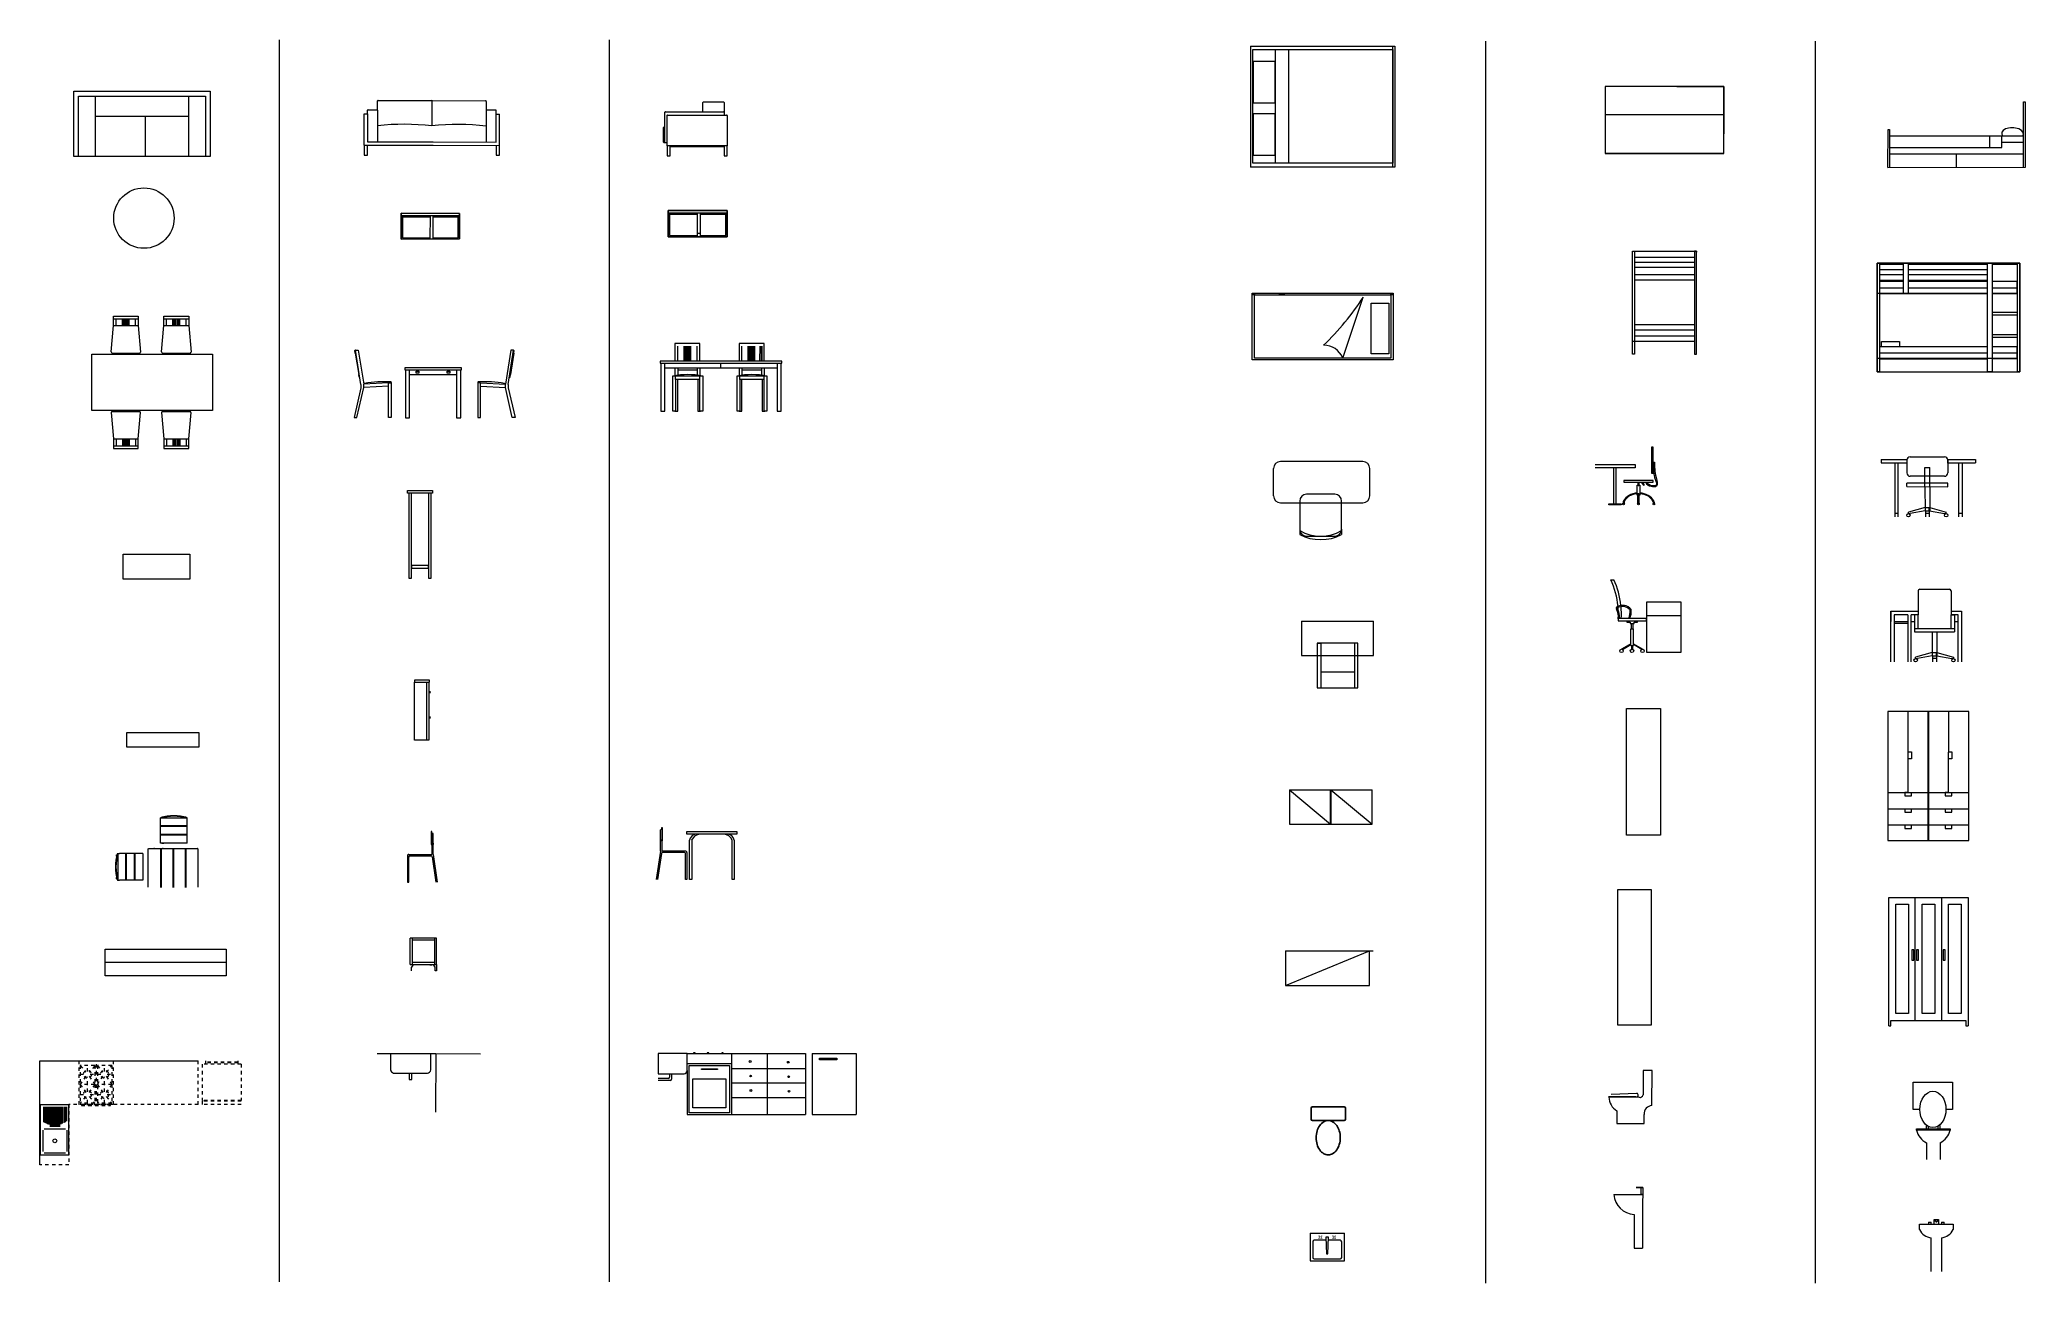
# Model space of a CAD drawing. Header units: inches. Extents: x 6.7 to 65.6, y 13.1 to 50.
import ezdxf

# ---------------------------------------------------------------- set-up
doc = ezdxf.new("R2010")
doc.units = ezdxf.units.IN
doc.header["$MEASUREMENT"] = 0
doc.linetypes.add('HIDDEN', pattern=[0.375, 0.25, -0.125])
for name, color, linetype, lineweight in [('A-ELEV-MBE1', 7, 'Continuous', 35), ('A-FURN', 8, 'Continuous', 18), ('A-WALL-FULL-EXTR', 7, 'Continuous', 35), ('A-WALL-FULL-INTR', 7, 'Continuous', 35)]:
    doc.layers.add(name, color=color, linetype=linetype, lineweight=lineweight)

# ---------------------------------------------------------------- blocks, each defined once
blk = doc.blocks.new('INOD')
for p, q in [((0.23, 0), (-0.23, 0)), ((-0.25, -0.02), (-0.25, -0.18)), ((-0.23, -0.2), (0.23, -0.2)), ((0.25, -0.18), (0.25, -0.02))]:
    blk.add_line(p, q)
blk.add_lwpolyline([(-0.175, -0.45, 0.07067), (-0.161, -0.549, 0.082314), (-0.124, -0.627, 0.106842), (-0.063, -0.683, 0.13438), (0, -0.7, 0.13438), (0.063, -0.683, 0.106842), (0.124, -0.627, 0.082314), (0.161, -0.549, 0.07067), (0.175, -0.45, 0.07067), (0.161, -0.351, 0.082314), (0.124, -0.273, 0.106842), (0.063, -0.217, 0.13438), (0, -0.2, 0.13438), (-0.063, -0.217, 0.106842), (-0.124, -0.273, 0.082314), (-0.161, -0.351, 0.07067)], format="xyb", close=True)
for centre, start, end in [((-0.23, -0.02), 90, 180), ((-0.23, -0.18), 180, 270), ((0.23, -0.02), 0, 90), ((0.23, -0.18), 270, 0)]:
    blk.add_arc(centre, 0.02, start, end)

msp = doc.modelspace()

# ---------------------------------------------------------------- linework, layer by layer
at = {"lineweight": 0}
for p, q in [((13.805, 49.995), (13.805, 13.14)), ((23.597, 49.995), (23.597, 13.14)), ((42.631, 49.809), (42.631, 46.218)), ((49.602, 49.954), (49.602, 13.1)), ((59.393, 49.955), (59.393, 13.1)), ((16.061, 40.698), (16.048, 40.777)), ((16.061, 40.698), (16.162, 40.059)), ((20.767, 40.698), (20.665, 40.059)), ((20.766, 40.691), (20.778, 40.77)), ((16.175, 39.98), (16.162, 40.059)), ((16.229, 39.768), (16.229, 39.668)), ((17.047, 39.718), (16.309, 39.673)), ((17.668, 40.059), (19.068, 40.059)), ((19.781, 39.718), (20.519, 39.673)), ((20.599, 39.768), (20.599, 39.668)), ((20.653, 39.98), (20.665, 40.059)), ((61.351, 37.537), (62.112, 37.537)), ((61.351, 37.537), (61.351, 37.437)), ((61.351, 37.437), (62.11, 37.437)), ((61.751, 37.437), (61.751, 35.837)), ((61.851, 35.837), (61.851, 37.437)), ((62.11, 37.537), (62.11, 37.437)), ((62.11, 37.517), (62.11, 37.142)), ((62.21, 37.617), (63.23, 37.617)), ((62.65, 36.732), (62.65, 37.302)), ((62.65, 37.302), (62.797, 37.302)), ((62.79, 36.732), (62.797, 37.302)), ((63.328, 37.537), (64.151, 37.537)), ((63.33, 37.427), (63.33, 37.537)), ((63.33, 37.517), (63.33, 37.142)), ((63.33, 37.437), (64.151, 37.437)), ((63.651, 35.837), (63.651, 37.437)), ((63.751, 37.437), (63.751, 35.837)), ((64.151, 37.537), (64.151, 37.437)), ((63.33, 36.837), (62.11, 36.837)), ((62.11, 36.737), (62.11, 36.837)), ((62.11, 36.737), (63.33, 36.727)), ((63.23, 37.042), (62.21, 37.042)), ((62.65, 36.732), (62.652, 36.019)), ((62.79, 36.732), (62.79, 36.019)), ((63.33, 36.727), (63.33, 36.837)), ((62.652, 36.113), (62.16, 35.977)), ((62.16, 35.937), (62.16, 35.977)), ((62.652, 36.019), (62.21, 35.937)), ((62.652, 36.113), (62.79, 36.113)), ((62.652, 36.019), (62.79, 36.019)), ((62.652, 36.019), (62.662, 36.019)), ((62.662, 36.019), (62.662, 36.113)), ((62.662, 36.019), (62.662, 35.837)), ((62.779, 36.019), (62.779, 36.113)), ((62.789, 36.019), (62.779, 36.019)), ((62.779, 36.019), (62.779, 35.837)), ((62.789, 36.019), (63.23, 35.937)), ((62.79, 36.113), (63.28, 35.977)), ((63.28, 35.937), (63.28, 35.977)), ((61.851, 35.937), (61.751, 35.937)), ((62.16, 35.937), (62.21, 35.937)), ((62.779, 35.937), (62.662, 35.937)), ((63.23, 35.937), (63.28, 35.937)), ((63.751, 35.937), (63.651, 35.937)), ((62.444, 33.641), (62.444, 32.931)), ((62.494, 33.691), (63.374, 33.691)), ((63.424, 33.641), (63.424, 32.931)), ((61.638, 33.036), (62.444, 33.036)), ((61.638, 31.536), (61.638, 33.036)), ((61.638, 33.036), (61.638, 32.736)), ((63.424, 33.036), (63.738, 33.036)), ((63.738, 33.036), (63.738, 31.536)), ((62.138, 32.936), (61.738, 32.936)), ((61.738, 32.936), (61.738, 31.536)), ((61.738, 32.736), (62.138, 32.736)), ((61.738, 32.736), (61.738, 32.686)), ((61.738, 32.686), (62.138, 32.686)), ((62.138, 32.936), (62.138, 31.536)), ((62.444, 32.936), (62.238, 32.936)), ((62.238, 31.536), (62.238, 32.936)), ((62.238, 32.736), (62.344, 32.736)), ((62.444, 32.931), (62.344, 32.931)), ((62.344, 32.931), (62.344, 32.531)), ((62.344, 32.531), (63.524, 32.531)), ((62.344, 32.531), (62.344, 32.431)), ((62.344, 32.431), (63.524, 32.431)), ((62.444, 32.531), (62.444, 32.931)), ((62.864, 32.431), (62.865, 31.718)), ((63.004, 32.431), (63.004, 31.718)), ((63.638, 32.936), (63.424, 32.936)), ((63.424, 32.531), (63.424, 32.931)), ((63.424, 32.931), (63.524, 32.931)), ((63.524, 32.931), (63.524, 32.531)), ((63.524, 32.736), (63.638, 32.736)), ((63.524, 32.531), (63.524, 32.431)), ((63.638, 31.536), (63.638, 32.936)), ((62.865, 31.812), (62.374, 31.676)), ((62.374, 31.636), (62.374, 31.676)), ((62.374, 31.636), (62.424, 31.636)), ((62.865, 31.718), (62.424, 31.636)), ((62.865, 31.812), (63.004, 31.812)), ((62.865, 31.718), (63.004, 31.718)), ((62.865, 31.718), (62.875, 31.718)), ((62.875, 31.718), (62.875, 31.812)), ((62.875, 31.718), (62.875, 31.536)), ((62.992, 31.636), (62.875, 31.636)), ((62.992, 31.718), (62.992, 31.812)), ((63.002, 31.718), (62.992, 31.718)), ((62.992, 31.718), (62.992, 31.536)), ((63.002, 31.718), (63.444, 31.636)), ((63.004, 31.812), (63.494, 31.676)), ((63.444, 31.636), (63.494, 31.636)), ((63.494, 31.676), (63.494, 31.636)), ((61.548, 30.063), (61.548, 26.233)), ((62.748, 30.063), (61.548, 30.063)), ((61.548, 30.063), (61.548, 27.663)), ((62.148, 27.663), (62.148, 30.063)), ((62.748, 26.233), (62.748, 30.063)), ((62.755, 30.063), (62.755, 26.233)), ((63.955, 30.063), (62.755, 30.063)), ((63.348, 27.663), (63.355, 30.063)), ((63.955, 26.233), (63.955, 30.063)), ((62.148, 28.863), (62.248, 28.863)), ((62.248, 28.663), (62.148, 28.663)), ((62.248, 28.863), (62.248, 28.663)), ((63.452, 28.663), (63.351, 28.663)), ((63.352, 28.863), (63.452, 28.863)), ((63.452, 28.863), (63.452, 28.663)), ((43.785, 27.743), (46.24, 27.743)), ((61.548, 28.153), (61.548, 26.233)), ((61.548, 28.153), (61.548, 27.153)), ((61.548, 28.153), (61.548, 26.953)), ((61.548, 27.663), (63.955, 27.663)), ((61.548, 27.173), (63.955, 27.173)), ((62.148, 27.663), (62.048, 27.663)), ((62.048, 27.663), (62.048, 27.563)), ((62.048, 27.563), (62.248, 27.563)), ((62.048, 27.173), (62.048, 27.073)), ((62.248, 27.563), (62.248, 27.663)), ((62.248, 27.073), (62.248, 27.173)), ((63.348, 27.663), (63.248, 27.663)), ((63.248, 27.663), (63.248, 27.563)), ((63.248, 27.563), (63.448, 27.563)), ((63.248, 27.173), (63.248, 27.073)), ((63.448, 27.563), (63.448, 27.663)), ((63.448, 27.073), (63.448, 27.173)), ((61.548, 26.953), (61.548, 26.713)), ((63.955, 26.693), (61.548, 26.693)), ((62.048, 27.073), (62.248, 27.073)), ((62.048, 26.693), (62.048, 26.593)), ((62.048, 26.593), (62.248, 26.593)), ((62.248, 26.593), (62.248, 26.693)), ((63.248, 27.073), (63.448, 27.073)), ((63.248, 26.693), (63.248, 26.593)), ((63.248, 26.593), (63.448, 26.593)), ((63.448, 26.593), (63.448, 26.693)), ((25.117, 26.263), (25.117, 26.223)), ((25.171, 26.443), (25.157, 26.443)), ((25.157, 26.423), (25.171, 26.423)), ((61.548, 26.233), (63.955, 26.233)), ((25.117, 25.923), (24.989, 25.083)), ((25.146, 25.851), (25.029, 25.083)), ((25.863, 25.923), (25.166, 25.923)), ((25.823, 25.883), (25.183, 25.883)), ((25.379, 25.883), (25.379, 25.923)), ((25.399, 25.883), (25.399, 25.923)), ((25.639, 25.883), (25.639, 25.923)), ((25.659, 25.883), (25.659, 25.923)), ((25.899, 25.883), (25.899, 25.083)), ((54.529, 20.77), (54.529, 24.77)), ((25.91, 18.106), (29.419, 18.106)), ((29.621, 18.106), (30.924, 18.106)), ((54.271, 15.504), (54.271, 14.145)), ((54.021, 15.141), (54.021, 14.145)), ((44.399, 14.582), (45.418, 14.582)), ((54.021, 14.145), (54.271, 14.145))]:
    msp.add_line(p, q, dxfattribs=at)
at = {"color": 7, "lineweight": 0}
for p, q in [((42.631, 49.809), (46.912, 49.809)), ((46.859, 46.218), (46.859, 49.809)), ((46.912, 49.809), (46.912, 46.218)), ((8.347, 46.532), (8.347, 48.325)), ((11.116, 46.532), (11.116, 48.325)), ((16.32, 46.87), (16.323, 47.8)), ((18.334, 48.173), (18.331, 47.437)), ((20.339, 46.856), (20.342, 47.787)), ((27.007, 47.86), (27.007, 47.761)), ((65.579, 46.206), (65.579, 48.151)), ((65.579, 48.151), (65.627, 48.148)), ((65.627, 48.148), (65.627, 46.206)), ((8.347, 47.728), (11.116, 47.728)), ((9.831, 46.532), (9.831, 47.728)), ((61.552, 46.206), (61.553, 47.335)), ((61.553, 47.335), (61.601, 47.334)), ((61.601, 47.334), (61.599, 46.206)), ((16.32, 46.87), (18.367, 46.863)), ((18.367, 46.863), (20.339, 46.856)), ((61.6, 46.614), (65.579, 46.614)), ((63.589, 46.206), (63.589, 46.614)), ((46.912, 46.218), (42.631, 46.218)), ((26.222, 44.808), (25.383, 44.808)), ((27.061, 44.808), (26.3, 44.808)), ((18.289, 44.73), (17.464, 44.733)), ((19.115, 44.727), (18.366, 44.73)), ((25.383, 44.242), (25.344, 44.242)), ((26.3, 44.242), (26.222, 44.242)), ((27.1, 44.242), (27.061, 44.242)), ((54.498, 43.717), (54.498, 43.717)), ((45.369, 40.551), (45.98, 42.361)), ((8.815, 40.731), (8.882, 41.517)), ((8.882, 41.716), (9.619, 41.716)), ((8.882, 41.517), (9.619, 41.517)), ((8.961, 41.517), (8.961, 41.716)), ((9.151, 41.517), (9.151, 41.716)), ((9.171, 41.517), (9.171, 41.716)), ((9.21, 41.517), (9.21, 41.716)), ((9.23, 41.517), (9.23, 41.716)), ((9.27, 41.517), (9.27, 41.716)), ((9.29, 41.517), (9.29, 41.716)), ((9.33, 41.517), (9.33, 41.716)), ((9.35, 41.517), (9.35, 41.716)), ((9.539, 41.517), (9.539, 41.716)), ((9.619, 41.517), (9.686, 40.729)), ((10.312, 40.731), (10.379, 41.517)), ((10.379, 41.716), (11.116, 41.716)), ((10.379, 41.517), (11.116, 41.517)), ((10.459, 41.517), (10.459, 41.716)), ((10.648, 41.517), (10.648, 41.716)), ((10.668, 41.517), (10.668, 41.716)), ((10.708, 41.517), (10.708, 41.716)), ((10.728, 41.517), (10.728, 41.716)), ((10.768, 41.517), (10.768, 41.716)), ((10.788, 41.517), (10.788, 41.716)), ((10.827, 41.517), (10.827, 41.716)), ((10.847, 41.517), (10.847, 41.716)), ((11.037, 41.517), (11.037, 41.716)), ((11.116, 41.517), (11.184, 40.73)), ((8.842, 40.7), (9.658, 40.7)), ((10.34, 40.7), (11.156, 40.7)), ((25.629, 40.46), (25.629, 40.901)), ((25.82, 40.46), (25.82, 40.901)), ((25.84, 40.46), (25.84, 40.901)), ((25.88, 40.46), (25.88, 40.901)), ((25.9, 40.46), (25.9, 40.901)), ((25.94, 40.46), (25.94, 40.901)), ((25.96, 40.46), (25.96, 40.901)), ((26, 40.46), (26, 40.901)), ((26.02, 40.46), (26.02, 40.901)), ((26.211, 40.46), (26.211, 40.901)), ((27.532, 40.46), (27.532, 40.901)), ((27.723, 40.46), (27.723, 40.901)), ((27.743, 40.46), (27.743, 40.901)), ((27.783, 40.46), (27.783, 40.901)), ((27.803, 40.46), (27.803, 40.901)), ((27.843, 40.46), (27.843, 40.901)), ((27.863, 40.46), (27.863, 40.901)), ((27.903, 40.46), (27.903, 40.901)), ((27.923, 40.46), (27.923, 40.901)), ((28.114, 40.46), (28.114, 40.901)), ((25.549, 40.259), (25.549, 40.029)), ((25.629, 40.259), (25.629, 40.041)), ((25.629, 40.199), (26.211, 40.199)), ((26.211, 40.259), (26.211, 40.043)), ((26.291, 40.259), (26.291, 40.032)), ((26.914, 40.259), (26.914, 40.4)), ((27.452, 40.259), (27.452, 40.029)), ((27.532, 40.259), (27.532, 40.041)), ((27.532, 40.199), (28.114, 40.199)), ((28.114, 40.259), (28.114, 40.043)), ((28.194, 40.259), (28.194, 40.032)), ((25.569, 39.918), (25.569, 40.019)), ((26.291, 39.918), (26.291, 40.019)), ((27.472, 39.918), (27.472, 40.019)), ((28.194, 39.918), (28.194, 40.019)), ((8.815, 38.937), (8.882, 38.151)), ((8.842, 38.967), (9.658, 38.967)), ((9.619, 38.151), (9.686, 38.938)), ((10.312, 38.936), (10.379, 38.15)), ((10.34, 38.967), (11.156, 38.967)), ((11.116, 38.15), (11.184, 38.937)), ((8.882, 38.151), (9.619, 38.151)), ((8.882, 37.951), (9.619, 37.951)), ((8.961, 38.151), (8.961, 37.951)), ((9.151, 38.151), (9.151, 37.951)), ((9.171, 38.151), (9.171, 37.951)), ((9.21, 38.151), (9.21, 37.951)), ((9.23, 38.151), (9.23, 37.951)), ((9.27, 38.151), (9.27, 37.951)), ((9.29, 38.151), (9.29, 37.951)), ((9.33, 38.151), (9.33, 37.951)), ((9.35, 38.151), (9.35, 37.951)), ((9.539, 38.151), (9.539, 37.951)), ((10.379, 38.15), (11.116, 38.15)), ((10.379, 37.951), (11.116, 37.951)), ((10.459, 38.15), (10.459, 37.951)), ((10.648, 38.15), (10.648, 37.951)), ((10.668, 38.15), (10.668, 37.951)), ((10.708, 38.15), (10.708, 37.951)), ((10.728, 38.15), (10.728, 37.951)), ((10.768, 38.15), (10.768, 37.951)), ((10.788, 38.15), (10.788, 37.951)), ((10.827, 38.15), (10.827, 37.951)), ((10.847, 38.15), (10.847, 37.951)), ((11.037, 38.15), (11.037, 37.951)), ((43.317, 36.461), (43.317, 37.277)), ((45.968, 37.481), (43.521, 37.481)), ((46.172, 36.461), (46.172, 37.277)), ((52.861, 37.391), (54.047, 37.391)), ((54.048, 37.292), (52.862, 37.292)), ((53.418, 37.391), (53.418, 37.391)), ((53.418, 36.229), (53.418, 37.292)), ((53.48, 36.229), (53.48, 37.292)), ((54.047, 37.391), (54.047, 37.291)), ((54.587, 37.466), (54.626, 37.466)), ((54.222, 36.866), (54.294, 36.78)), ((54.321, 36.794), (54.271, 36.866)), ((54.294, 36.78), (54.321, 36.794)), ((43.521, 36.257), (45.968, 36.257)), ((44.092, 36.305), (44.092, 35.469)), ((45.132, 36.509), (44.296, 36.509)), ((45.336, 35.469), (45.336, 36.305)), ((53.695, 36.297), (53.695, 36.248)), ((53.699, 36.286), (53.699, 36.282)), ((53.72, 36.281), (53.72, 36.236)), ((54.586, 36.291), (54.586, 36.238)), ((54.612, 36.285), (54.612, 36.281)), ((54.612, 36.285), (54.612, 36.235)), ((44.092, 35.469), (44.092, 35.316)), ((45.336, 35.469), (45.336, 35.316)), ((44.296, 35.265), (45.132, 35.265)), ((53.327, 33.974), (53.413, 33.974)), ((44.144, 32.743), (44.144, 31.723)), ((44.144, 32.743), (46.285, 32.743)), ((46.285, 31.723), (46.285, 32.743)), ((53.933, 32.521), (53.985, 32.521)), ((54.388, 32.761), (54.388, 32.816)), ((45.816, 32.095), (44.613, 32.095)), ((44.613, 32.095), (44.613, 30.769)), ((44.613, 32.095), (44.715, 32.095)), ((44.715, 32.095), (44.715, 30.769)), ((44.715, 32.095), (44.715, 31.239)), ((45.816, 32.095), (45.714, 32.095)), ((45.714, 32.095), (45.714, 30.769)), ((45.816, 30.769), (45.816, 32.095)), ((53.67, 31.902), (53.915, 32.049)), ((53.943, 32.023), (53.943, 31.909)), ((53.966, 32.023), (53.966, 31.909)), ((54.242, 31.904), (53.999, 32.047)), ((44.144, 31.723), (46.285, 31.723)), ((44.715, 31.239), (45.714, 31.239)), ((44.613, 30.769), (45.816, 30.769)), ((43.785, 27.743), (43.785, 26.723)), ((43.785, 27.743), (45.009, 26.723)), ((45.009, 26.723), (45.009, 27.743)), ((45.016, 27.743), (45.016, 26.723)), ((45.016, 27.743), (46.24, 26.723)), ((46.24, 26.723), (46.24, 27.743)), ((11.072, 26.898), (10.275, 26.898)), ((11.072, 26.672), (10.275, 26.672)), ((11.072, 26.652), (10.275, 26.652)), ((10.315, 26.934), (10.315, 26.923)), ((10.315, 26.934), (10.359, 26.934)), ((10.593, 26.652), (10.593, 26.672)), ((10.753, 26.652), (10.753, 26.672)), ((10.992, 26.934), (11.032, 26.934)), ((11.032, 26.934), (11.032, 26.922)), ((11.072, 26.154), (11.072, 26.911)), ((43.785, 26.723), (45.009, 26.723)), ((45.016, 26.723), (46.24, 26.723)), ((10.099, 26.001), (10.079, 26.001)), ((11.072, 26.413), (10.275, 26.413)), ((11.072, 26.393), (10.275, 26.393)), ((10.275, 26.001), (10.275, 24.845)), ((10.295, 26.001), (10.295, 24.845)), ((10.315, 26.154), (10.374, 26.154)), ((10.358, 26.001), (10.338, 26.001)), ((10.593, 26.393), (10.593, 26.413)), ((10.643, 26.001), (10.643, 24.845)), ((10.663, 26.001), (10.663, 24.845)), ((10.753, 26.393), (10.753, 26.413)), ((11.012, 26.001), (11.012, 24.845)), ((11.032, 26.001), (11.032, 24.845)), ((18.316, 26.331), (18.33, 26.331)), ((18.33, 26.312), (18.316, 26.312)), ((18.369, 26.155), (18.369, 26.116)), ((8.977, 25.814), (8.988, 25.814)), ((8.977, 25.774), (8.977, 25.814)), ((8.999, 25.854), (9.059, 25.854)), ((9.013, 25.854), (9.013, 25.057)), ((9.756, 25.854), (9.059, 25.854)), ((9.238, 25.854), (9.238, 25.057)), ((9.258, 25.535), (9.238, 25.535)), ((9.238, 25.375), (9.258, 25.375)), ((9.258, 25.854), (9.258, 25.057)), ((9.497, 25.854), (9.497, 25.057)), ((9.517, 25.535), (9.497, 25.535)), ((9.497, 25.375), (9.517, 25.375)), ((9.517, 25.854), (9.517, 25.057)), ((10.295, 25.502), (10.275, 25.502)), ((10.295, 25.343), (10.275, 25.343)), ((10.663, 25.502), (10.643, 25.502)), ((10.663, 25.343), (10.643, 25.343)), ((11.032, 25.502), (11.012, 25.502)), ((11.032, 25.343), (11.012, 25.343)), ((17.606, 25.785), (17.606, 25.004)), ((17.642, 25.824), (18.322, 25.824)), ((17.681, 25.785), (18.305, 25.785)), ((17.84, 25.785), (17.84, 25.824)), ((17.859, 25.785), (17.859, 25.824)), ((18.093, 25.785), (18.093, 25.824)), ((18.113, 25.785), (18.113, 25.824)), ((18.34, 25.754), (18.454, 25.004)), ((18.369, 25.824), (18.493, 25.004)), ((8.977, 25.096), (8.977, 25.141)), ((8.977, 25.096), (8.988, 25.096)), ((8.999, 25.057), (9.059, 25.057)), ((62.363, 20.898), (62.363, 24.549)), ((63.146, 20.898), (63.146, 24.549)), ((17.688, 22.561), (17.688, 23.341)), ((18.41, 23.283), (17.747, 23.283)), ((12.226, 22.619), (8.639, 22.619)), ((17.727, 22.366), (17.727, 22.483)), ((18.41, 22.619), (17.747, 22.619)), ((18.43, 22.366), (18.43, 22.483)), ((43.666, 21.935), (46.163, 22.962)), ((25.91, 19.915), (29.419, 19.915)), ((25.91, 19.622), (27.231, 19.622)), ((27.231, 19.915), (27.231, 18.107)), ((27.231, 19.475), (29.419, 19.475)), ((28.295, 18.106), (28.295, 19.915)), ((29.419, 19.915), (29.419, 18.105)), ((29.621, 19.915), (30.924, 19.915)), ((29.621, 19.915), (29.621, 18.106)), ((30.924, 19.915), (30.924, 18.106)), ((25.91, 19.413), (25.91, 18.106)), ((27.231, 19.044), (29.419, 19.044)), ((27.231, 19.044), (29.419, 19.044)), ((54.284, 19.413), (54.282, 18.686)), ((54.549, 19.417), (54.284, 19.413)), ((54.545, 18.376), (54.549, 19.417)), ((27.231, 18.613), (29.419, 18.613)), ((54.068, 18.627), (53.255, 18.63)), ((54.17, 18.617), (53.265, 18.62)), ((53.337, 18.707), (54.098, 18.741)), ((53.505, 18.218), (53.504, 17.839)), ((53.504, 17.839), (54.311, 17.836)), ((54.311, 17.836), (54.312, 18.11)), ((62.697, 17.686), (62.697, 17.773)), ((62.758, 17.686), (62.758, 17.745)), ((63.038, 17.686), (63.038, 17.754)), ((63.099, 17.686), (63.099, 17.785)), ((63.099, 17.269), (63.099, 16.767)), ((44.399, 14.582), (44.399, 13.766)), ((44.482, 14.334), (44.482, 13.865)), ((44.873, 14.375), (44.523, 14.375)), ((45.298, 14.375), (44.947, 14.375)), ((45.338, 13.865), (45.338, 14.334)), ((45.418, 13.766), (45.418, 14.582)), ((44.399, 13.766), (45.418, 13.766)), ((44.523, 13.824), (45.298, 13.824))]:
    msp.add_line(p, q, dxfattribs=at)
for points in [[(46.859, 46.328), (42.7, 46.328), (42.7, 49.71), (46.859, 49.71)], [(43.762, 46.328), (43.373, 46.328), (43.373, 49.71), (43.762, 49.71)], [(43.351, 48.113), (42.72, 48.113), (42.72, 49.358), (43.351, 49.358)], [(43.351, 46.562), (42.72, 46.562), (42.72, 47.806), (43.351, 47.806)], [(64.933, 47.138), (64.562, 47.138), (64.562, 46.8), (64.933, 46.8)], [(53.974, 43.717), (54.025, 43.717), (54.025, 40.669), (53.974, 40.669)], [(55.869, 43.717), (55.814, 43.717), (55.814, 40.669), (55.869, 40.669)], [(46.869, 40.497), (42.682, 40.497), (42.682, 42.477), (46.869, 42.477)], [(42.751, 42.423), (42.682, 42.423), (42.682, 42.477), (42.751, 42.477)], [(43.626, 42.423), (43.496, 42.423), (43.496, 42.477), (43.626, 42.477)], [(46.869, 42.423), (46.799, 42.423), (46.799, 42.477), (46.869, 42.477)], [(46.801, 40.551), (42.751, 40.551), (42.751, 42.423), (46.801, 42.423)], [(46.741, 40.677), (46.211, 40.677), (46.211, 42.184), (46.741, 42.184)], [(54.587, 37.91), (54.534, 37.91), (54.534, 37.136), (54.587, 37.136)], [(54.587, 36.915), (53.71, 36.915), (53.71, 36.866), (54.587, 36.866)], [(54.11, 36.781), (54.19, 36.781), (54.19, 36.484), (54.11, 36.484)], [(54.139, 36.866), (54.158, 36.866), (54.158, 36.755), (54.139, 36.755)], [(53.267, 36.229), (53.637, 36.229), (53.637, 36.192), (53.267, 36.192)], [(54.129, 36.536), (54.155, 36.536), (54.155, 36.259), (54.129, 36.259)], [(53.795, 30.157), (54.801, 30.157), (54.801, 26.397), (53.795, 26.39)], [(25.969, 19.563), (27.168, 19.563), (27.168, 18.155), (25.969, 18.155)], [(26.1, 19.915), (26.146, 19.915), (26.146, 19.933), (26.1, 19.933)], [(26.34, 19.464), (26.809, 19.464), (26.809, 19.44), (26.34, 19.44)], [(26.508, 19.915), (26.553, 19.915), (26.553, 19.933), (26.508, 19.933)], [(26.936, 19.915), (26.981, 19.915), (26.981, 19.933), (26.936, 19.933)], [(29.842, 19.782), (30.349, 19.782), (30.349, 19.733), (29.842, 19.733)], [(26.074, 19.162), (27.057, 19.162), (27.057, 18.309), (26.074, 18.309)], [(54.273, 15.939), (54.082, 15.94), (54.082, 15.94), (54.273, 15.939)], [(54.272, 15.73), (54.225, 15.73), (54.225, 15.939), (54.273, 15.939)], [(44.89, 13.977), (44.931, 13.977), (44.951, 14.466), (44.869, 14.466)]]:
    msp.add_lwpolyline(points, close=True, dxfattribs=at)
for points in [[(7.709, 46.532), (7.709, 48.465), (11.754, 48.465), (11.754, 46.532), (7.709, 46.532)], [(55.281, 48.609), (56.681, 48.604), (56.675, 46.627), (53.162, 46.62)], [(7.849, 46.532), (7.849, 48.325), (11.615, 48.325), (11.615, 46.532)], [(16.323, 47.8), (16.422, 47.8), (16.419, 46.968), (18.367, 46.962)], [(16.422, 47.8), (16.422, 47.902)], [(16.44, 47.919), (16.701, 47.918)], [(16.719, 47.901), (16.716, 46.967)], [(16.719, 47.901), (16.72, 48.178)], [(16.738, 48.195), (18.316, 48.19)], [(18.352, 48.19), (19.929, 48.184)], [(18.367, 46.962), (20.24, 46.956), (20.243, 47.787), (20.342, 47.787)], [(19.946, 47.89), (19.943, 46.957)], [(19.947, 48.167), (19.946, 47.89)], [(20.225, 47.906), (19.965, 47.907)], [(20.243, 47.787), (20.243, 47.889)], [(25.312, 46.941), (25.247, 46.941), (25.247, 47.843)], [(25.264, 47.86), (26.99, 47.86)], [(25.312, 46.844), (25.312, 47.744)], [(27.1, 47.744), (27.1, 46.844), (25.312, 46.844)], [(25.329, 47.761), (27.082, 47.761)], [(26.378, 47.86), (26.378, 48.134)], [(26.396, 48.151), (26.99, 48.151)], [(27.007, 48.134), (27.007, 47.86)], [(55.281, 47.773), (56.678, 47.768), (56.675, 46.627), (53.163, 46.62)], [(25.208, 46.958), (25.208, 47.393)], [(25.225, 47.41), (25.247, 47.41)], [(16.32, 46.87), (16.319, 46.567), (16.418, 46.567), (16.419, 46.869)], [(20.24, 46.857), (20.239, 46.574), (20.338, 46.575), (20.339, 46.856)], [(25.247, 46.941), (25.225, 46.941)], [(25.312, 46.844), (25.312, 46.551), (25.409, 46.551), (25.409, 46.824), (27.009, 46.824), (27.009, 46.551), (27.1, 46.551), (27.1, 46.844)], [(65.579, 47.138), (61.6, 47.137)], [(61.6, 46.8), (64.933, 46.8), (64.933, 47.138), (61.6, 47.138)], [(65.579, 46.942), (64.933, 46.942)], [(61.552, 46.206), (65.628, 46.21)], [(19.151, 44.084), (19.153, 44.842), (17.426, 44.848), (17.423, 44.08), (19.151, 44.084)], [(19.153, 44.842), (19.153, 44.766), (17.425, 44.771), (17.426, 44.848), (19.153, 44.842)], [(27.1, 44.144), (27.1, 44.925), (25.344, 44.925), (25.344, 44.144), (27.1, 44.144)], [(27.1, 44.925), (27.1, 44.847), (25.344, 44.847), (25.344, 44.925), (27.1, 44.925)], [(27.1, 44.847), (27.1, 44.144), (25.344, 44.144), (25.344, 44.847), (25.383, 44.847), (25.383, 44.183), (26.222, 44.183)], [(26.3, 44.847), (26.3, 44.144), (26.222, 44.144), (26.222, 44.847)], [(26.3, 44.183), (27.061, 44.183), (27.061, 44.847)], [(19.153, 44.766), (19.151, 44.084), (17.423, 44.08), (17.425, 44.771), (17.464, 44.771), (17.462, 44.118), (18.287, 44.116)], [(18.366, 44.768), (18.364, 44.077), (18.287, 44.077), (18.289, 44.768)], [(18.364, 44.115), (19.112, 44.113), (19.115, 44.766)], [(53.974, 43.53), (53.974, 43.717), (55.869, 43.717), (55.869, 43.696)], [(55.814, 43.53), (54.025, 43.53)], [(54.025, 43.4), (55.814, 43.4)], [(55.814, 43.233), (54.025, 43.233)], [(54.025, 43.031), (55.814, 43.031)], [(55.814, 42.866), (54.025, 42.866)], [(8.882, 41.517), (8.882, 41.796), (9.619, 41.796), (9.619, 41.517)], [(10.379, 41.517), (10.379, 41.796), (11.116, 41.796), (11.116, 41.517)], [(54.025, 41.544), (55.814, 41.544)], [(55.814, 41.376), (54.025, 41.376)], [(8.236, 40.67), (11.822, 40.67), (11.822, 38.997), (8.236, 38.997), (8.236, 40.67)], [(26.291, 40.46), (26.291, 40.981), (25.549, 40.981), (25.549, 40.46)], [(28.194, 40.46), (28.194, 40.981), (27.452, 40.981), (27.452, 40.46)], [(55.814, 41.04), (53.974, 41.04), (53.974, 41.207)], [(54.025, 41.207), (55.814, 41.207)], [(25.109, 40.46), (25.109, 40.4), (28.718, 40.4), (28.718, 40.46), (25.109, 40.46)], [(25.129, 40.4), (25.129, 38.976), (25.249, 38.976), (25.249, 40.4)], [(25.249, 40.259), (28.578, 40.259)], [(28.578, 40.4), (28.578, 38.976), (28.698, 38.976), (28.698, 40.4)], [(25.489, 38.976), (25.489, 40.019), (26.371, 40.019), (26.371, 38.976), (26.291, 38.976), (26.291, 39.918), (25.569, 39.918), (25.569, 38.976), (25.489, 38.976)], [(25.549, 38.976), (25.629, 38.976), (25.629, 39.918)], [(26.231, 39.918), (26.231, 38.976), (26.311, 38.976)], [(27.392, 38.976), (27.392, 40.019), (28.274, 40.019), (28.274, 38.976), (28.194, 38.976), (28.194, 39.918), (27.472, 39.918), (27.472, 38.976), (27.392, 38.976)], [(27.452, 38.976), (27.532, 38.976), (27.532, 39.918)], [(28.134, 39.918), (28.134, 38.976), (28.214, 38.976)], [(8.882, 38.151), (8.882, 37.872), (9.619, 37.872), (9.619, 38.151)], [(10.379, 38.15), (10.379, 37.871), (11.116, 37.871), (11.116, 38.15)], [(54.133, 36.233), (54.133, 36.248), (54.159, 36.248), (54.159, 36.236)], [(9.173, 34.732), (11.145, 34.732), (11.145, 33.995), (9.173, 33.995), (9.173, 34.732)], [(54.398, 31.81), (54.398, 33.314), (55.401, 33.314), (55.401, 31.81), (54.398, 31.81)], [(54.379, 32.827), (53.546, 32.827), (53.546, 32.761)], [(53.555, 32.751), (54.379, 32.751)], [(53.802, 32.751), (53.802, 32.715), (53.902, 32.715), (53.902, 32.679), (54.02, 32.679), (54.02, 32.715), (54.12, 32.715), (54.12, 32.751)], [(53.915, 32.023), (53.915, 32.521), (53.933, 32.521)], [(53.915, 32.023), (53.999, 32.023), (53.999, 32.521), (53.985, 32.521)], [(53.933, 32.679), (53.933, 32.521)], [(53.985, 32.521), (53.985, 32.679)], [(54.398, 32.913), (55.401, 32.913)], [(53.915, 32.073), (53.643, 31.91)], [(53.999, 32.073), (54.272, 31.91)], [(11.412, 29.002), (9.28, 29.002), (9.28, 29.441), (11.412, 29.441), (11.412, 29.002)], [(11.072, 26.154), (10.275, 26.154), (10.275, 26.911)], [(9.916, 24.854), (9.916, 25.991)], [(9.927, 26.001), (11.38, 26.001)], [(11.391, 25.991), (11.391, 24.854)], [(18.33, 26.448), (18.33, 26.507), (18.316, 26.507), (18.316, 26.122), (18.33, 26.122)], [(18.34, 26.448), (18.33, 26.448), (18.33, 25.833)], [(18.369, 25.824), (18.369, 26.442)], [(9.756, 25.854), (9.756, 25.057), (9.059, 25.057)], [(17.606, 25.004), (17.645, 25.004), (17.645, 25.749)], [(61.581, 20.738), (61.581, 24.549), (63.928, 24.549), (63.928, 20.738)], [(61.781, 21.099), (61.781, 24.349), (62.163, 24.349), (62.163, 21.099), (61.781, 21.099)], [(62.564, 21.099), (62.564, 24.349), (62.945, 24.349), (62.945, 21.099), (62.564, 21.099)], [(63.346, 21.099), (63.346, 24.349), (63.727, 24.349), (63.727, 21.099), (63.346, 21.099)], [(12.226, 22.22), (8.639, 22.22), (8.639, 23.017), (12.226, 23.017), (12.226, 22.22)], [(17.688, 22.561), (18.469, 22.561), (18.469, 23.341), (17.688, 23.341)], [(17.747, 23.341), (17.747, 22.561)], [(18.41, 23.341), (18.41, 22.561)], [(62.323, 22.99), (62.263, 22.99), (62.263, 22.689), (62.323, 22.689), (62.323, 22.99)], [(62.463, 22.99), (62.403, 22.99), (62.403, 22.689), (62.463, 22.689), (62.463, 22.99)], [(63.246, 22.99), (63.186, 22.99), (63.186, 22.689), (63.246, 22.689), (63.246, 22.99)], [(17.883, 22.561), (17.883, 22.551), (17.825, 22.551)], [(18.273, 22.561), (18.273, 22.551), (18.332, 22.551)], [(18.469, 22.561), (18.469, 22.366), (18.43, 22.366)], [(43.666, 22.962), (46.271, 22.962)], [(43.666, 22.962), (43.666, 21.935), (46.163, 21.935), (46.163, 22.962)], [(61.581, 20.738), (61.641, 20.738), (61.641, 20.898), (63.868, 20.898), (63.868, 20.738), (63.928, 20.738)], [(16.706, 19.919), (18.447, 19.913), (18.441, 18.173)], [(17.103, 19.918), (17.102, 19.434)], [(18.3, 19.43), (18.302, 19.914)], [(18.447, 19.913), (19.778, 19.909)], [(25.91, 19.405), (25.91, 19.915), (25.048, 19.915), (25.048, 19.313)], [(17.198, 19.337), (18.203, 19.334)], [(17.662, 19.336), (17.662, 19.142), (17.739, 19.142), (17.74, 19.335)], [(25.048, 19.313), (25.819, 19.313)], [(25.349, 19.173), (25.048, 19.173)], [(25.409, 19.112), (25.048, 19.112)], [(25.389, 19.313), (25.389, 19.213)], [(25.449, 19.313), (25.449, 19.153)], [(62.5, 18.26), (62.3, 18.26), (62.3, 19.062), (63.463, 19.062), (63.463, 18.26), (63.274, 18.26)], [(62.397, 17.645), (62.397, 17.686), (63.4, 17.686), (63.4, 17.645), (62.397, 17.645)], [(62.697, 17.269), (62.697, 16.767)], [(53.414, 15.733), (53.414, 15.733), (54.272, 15.73), (54.271, 15.504)], [(62.485, 14.693), (62.485, 14.849), (63.488, 14.849), (63.488, 14.693)], [(62.766, 14.849), (62.766, 14.909), (62.826, 14.909), (62.826, 14.849)], [(62.926, 14.849), (62.926, 14.99), (63.047, 14.99), (63.047, 14.849)], [(62.926, 14.99), (62.926, 14.956), (62.968, 14.956), (62.968, 14.931), (63.008, 14.931), (63.008, 14.956), (63.047, 14.956)], [(63.147, 14.849), (63.147, 14.909), (63.207, 14.909), (63.207, 14.849)], [(62.836, 13.445), (62.836, 14.448)], [(63.137, 14.448), (63.137, 13.445)]]:
    msp.add_lwpolyline(points, dxfattribs=at)
at = {"lineweight": 0}
for points in [[(56.681, 48.604), (53.162, 48.604), (53.162, 46.62), (56.681, 46.62)], [(56.678, 47.768), (53.162, 47.768), (53.162, 46.62), (56.678, 46.62)], [(54.529, 24.77), (53.52, 24.77), (53.52, 20.77), (54.529, 20.77)]]:
    msp.add_lwpolyline(points, close=True, dxfattribs=at)
at = {"color": 0, "lineweight": 0}
for points in [[(61.232, 40.145), (65.462, 40.145), (65.462, 43.369), (61.232, 43.369)], [(61.232, 43.369), (61.3, 43.369), (61.3, 40.145), (61.232, 40.145)], [(64.506, 43.369), (64.645, 43.369), (64.645, 40.145), (64.506, 40.145)], [(65.394, 43.369), (65.462, 43.369), (65.462, 40.145), (65.394, 40.145)], [(61.359, 41.037), (61.898, 41.037), (61.898, 40.887), (61.359, 40.887)]]:
    msp.add_lwpolyline(points, close=True, dxfattribs=at)
for points in [[(61.232, 43.164), (61.232, 43.341)], [(61.232, 42.851), (61.232, 43.027)], [(61.298, 43.341), (62.009, 43.341)], [(62.009, 43.164), (61.298, 43.164)], [(61.298, 43.027), (62.009, 43.027)], [(62.009, 42.461), (62.009, 43.369), (62.148, 43.369), (62.148, 42.461)], [(62.148, 43.341), (64.506, 43.341)], [(64.506, 43.164), (62.148, 43.164)], [(62.148, 43.027), (64.506, 43.027)], [(64.645, 43.341), (65.394, 43.341)], [(65.462, 43.341), (65.462, 43.341), (65.462, 43.164), (65.462, 43.164)], [(65.462, 43.027), (65.462, 43.027), (65.462, 42.851), (65.462, 42.851)], [(61.232, 42.817), (61.232, 42.462)], [(64.506, 42.461), (61.232, 42.461), (61.232, 42.638)], [(62.009, 42.851), (61.298, 42.851)], [(61.298, 42.638), (62.009, 42.638)], [(62.009, 42.817), (61.3, 42.817)], [(61.3, 42.462), (64.506, 42.462)], [(61.898, 42.851), (61.898, 42.819), (61.363, 42.819), (61.363, 42.851)], [(64.506, 42.851), (62.148, 42.851)], [(64.506, 42.818), (62.148, 42.817)], [(62.148, 42.638), (64.506, 42.638)], [(64.645, 42.462), (65.39, 42.462), (65.39, 42.818), (64.645, 42.818)], [(64.645, 42.638), (65.394, 42.638)], [(65.394, 42.461), (64.645, 42.461)], [(65.462, 42.638), (65.462, 42.638), (65.462, 42.461), (65.462, 42.461)], [(64.645, 41.909), (65.394, 41.909)], [(65.394, 41.821), (64.645, 41.821)], [(61.232, 40.887), (61.232, 40.532)], [(65.394, 40.533), (61.232, 40.533), (61.232, 40.71)], [(64.506, 40.888), (61.3, 40.887)], [(61.3, 40.71), (64.506, 40.71)], [(64.645, 41.247), (65.394, 41.247)], [(65.394, 41.158), (64.645, 41.158)], [(64.645, 40.533), (65.39, 40.533), (65.39, 40.888), (64.645, 40.888)], [(64.645, 40.71), (65.394, 40.71)], [(65.462, 40.71), (65.462, 40.71), (65.462, 40.533), (65.462, 40.533)], [(61.3, 40.532), (64.506, 40.532)]]:
    msp.add_lwpolyline(points, dxfattribs=at)
at = {"lineweight": 0}
for points in [[(16.229, 39.768), (16.067, 40.784), (16.147, 40.784), (16.309, 39.773)], [(20.599, 39.768), (20.76, 40.784), (20.68, 40.784), (20.519, 39.773)], [(17.528, 40.259), (17.528, 40.199), (19.208, 40.199), (19.208, 40.259), (17.528, 40.259)], [(17.548, 40.199), (17.548, 38.779), (17.668, 38.779), (17.668, 40.199)], [(17.868, 40.159), (17.948, 40.159), (17.948, 40.099), (17.868, 40.099), (17.868, 40.159)], [(18.788, 40.159), (18.868, 40.159), (18.868, 40.099), (18.788, 40.099), (18.788, 40.159)], [(19.068, 40.199), (19.068, 38.779), (19.188, 38.779), (19.188, 40.199)], [(16.229, 39.668), (16.027, 38.784), (16.107, 38.784), (16.309, 39.673)], [(17.047, 39.817), (16.309, 39.773)], [(16.309, 39.673), (16.309, 39.773)], [(17.127, 38.784), (17.047, 38.784), (17.047, 39.817), (17.127, 39.817), (17.127, 38.784)], [(19.701, 38.784), (19.781, 38.784), (19.781, 39.817), (19.701, 39.817), (19.701, 38.784)], [(19.781, 39.817), (20.519, 39.773)], [(20.519, 39.673), (20.519, 39.773)], [(20.599, 39.668), (20.801, 38.784), (20.721, 38.784), (20.519, 39.673)], [(17.61, 36.62), (18.35, 36.62), (18.35, 36.54), (17.61, 36.54), (17.61, 36.62)], [(17.65, 34.02), (17.73, 34.02), (17.73, 36.54), (17.65, 36.54), (17.65, 34.02)], [(18.23, 34.02), (18.31, 34.02), (18.31, 36.54), (18.23, 36.54), (18.23, 34.02)], [(17.73, 34.32), (18.23, 34.32), (18.23, 34.4), (17.73, 34.4), (17.73, 34.32)], [(17.82, 30.996), (17.82, 30.936), (18.26, 30.936), (18.26, 30.996), (17.82, 30.996)], [(18.18, 29.216), (17.82, 29.216), (17.82, 30.936)], [(18.24, 30.936), (18.24, 29.213), (18.18, 29.216), (18.18, 30.936)], [(18.26, 30.65), (18.24, 30.65), (18.24, 30.62), (18.26, 30.62)], [(18.26, 29.898), (18.24, 29.898), (18.24, 29.868), (18.26, 29.868)], [(25.117, 25.923), (25.117, 26.557)], [(25.147, 26.563), (25.157, 26.563), (25.157, 25.932)], [(25.157, 26.563), (25.157, 26.623), (25.171, 26.623), (25.171, 26.228), (25.157, 26.228)], [(25.904, 26.503), (27.384, 26.503), (27.384, 26.423), (25.904, 26.423), (25.904, 26.503)], [(25.984, 25.083), (25.984, 26.243)], [(26.044, 26.243), (26.044, 25.083), (25.984, 25.083)], [(27.244, 25.083), (27.244, 26.243)], [(27.304, 26.243), (27.304, 25.083), (27.244, 25.083)], [(25.899, 25.083), (25.859, 25.083), (25.859, 25.846)]]:
    msp.add_lwpolyline(points, dxfattribs=at)
at = {"color": 7, "lineweight": 0, "const_width": 0.0102}
for points in [[(44.684, 14.502, 1), (44.654, 14.502, 1)], [(44.684, 14.431, -1), (44.654, 14.431, -1)], [(44.681, 14.466, 1), (44.732, 14.466, 1)], [(44.742, 14.516, 1), (44.742, 14.485, 1)], [(44.742, 14.417, -1), (44.742, 14.447, -1)], [(45.092, 14.502, 1), (45.062, 14.502, 1)], [(45.092, 14.431, -1), (45.062, 14.431, -1)], [(45.089, 14.466, 1), (45.14, 14.466, 1)], [(45.15, 14.516, 1), (45.15, 14.485, 1)], [(45.15, 14.417, -1), (45.15, 14.447, -1)]]:
    msp.add_lwpolyline(points, format="xyb", close=True, dxfattribs=at)
at = {"color": 7, "lineweight": 0}
for centre, radius in [((9.786, 44.703), 0.897), ((53.704, 36.223), 0.0265), ((54.145, 36.223), 0.0265), ((54.606, 36.22), 0.0265), ((53.643, 31.86), 0.0502), ((53.954, 31.86), 0.0502), ((54.266, 31.86), 0.0502), ((27.78, 19.68), 0.0262), ((28.91, 19.658), 0.0262), ((27.794, 19.249), 0.0262), ((28.923, 19.227), 0.0262), ((27.803, 18.818), 0.0262), ((28.933, 18.796), 0.0262)]:
    msp.add_circle(centre, radius, dxfattribs=at)
at = {"lineweight": 0}
for centre in [(62.16, 35.887), (63.28, 35.887), (62.374, 31.586), (63.494, 31.586)]:
    msp.add_circle(centre, 0.05, dxfattribs=at)
at = {"color": 7, "lineweight": 0}
for centre, radius, start, end in [((16.44, 47.9), 0.0185, 90.98355, 174.74691), ((16.701, 47.899), 0.0185, 4.87773, 88.64109), ((16.738, 48.176), 0.0185, 90.98355, 174.74691), ((18.315, 48.171), 0.0185, 4.87773, 88.64109), ((18.352, 48.171), 0.0185, 90.98355, 174.74691), ((19.929, 48.166), 0.0185, 4.87773, 88.64109), ((19.965, 47.888), 0.0185, 90.98355, 174.74691), ((20.225, 47.888), 0.0185, 4.87773, 88.64109), ((25.265, 47.841), 0.0183, 91.17123, 174.93459), ((25.33, 47.743), 0.0183, 91.17123, 174.93459), ((26.397, 48.133), 0.0183, 91.17123, 174.93459), ((26.989, 48.133), 0.0183, 5.06541, 88.82877), ((26.989, 47.841), 0.0183, 5.06541, 88.82877), ((27.082, 47.743), 0.0183, 5.06541, 88.82877), ((17.502, 40.614), 6.873, 83.07074, 96.5539), ((19.116, 40.609), 6.873, 83.07074, 96.5539), ((25.226, 47.391), 0.0183, 91.17123, 174.93459), ((25.226, 46.96), 0.0183, 185.06541, 268.82877), ((39.337, 46.654), 7.91, 313.672, 327.13396), ((8.848, 40.733), 0.0335, 183.72544, 260.45401), ((9.653, 40.733), 0.0335, 279.54599, 354.0375), ((10.345, 40.733), 0.0335, 183.72544, 260.45401), ((11.15, 40.733), 0.0335, 279.54599, 354.0375), ((44.811, 40.333), 0.599, 21.24894, 91.14698), ((25.93, 37.671), 2.388, 79.35524, 100.64476), ((27.833, 37.671), 2.388, 79.35524, 100.64476), ((8.848, 38.934), 0.0335, 99.54599, 176.27456), ((9.653, 38.934), 0.0335, 5.9625, 80.45401), ((10.345, 38.934), 0.0335, 99.54599, 176.27456), ((11.15, 38.934), 0.0335, 5.9625, 80.45401), ((43.521, 37.277), 0.204, 90, 180), ((45.968, 37.277), 0.204, 360, 90), ((54.106, 36.076), 0.466, 89.48968, 151.74532), ((54.197, 36.075), 0.466, 28.25468, 90.51032), ((43.521, 36.461), 0.204, 180, 270), ((44.296, 36.305), 0.204, 90, 180), ((45.132, 36.305), 0.204, 360, 90), ((45.968, 36.461), 0.204, 270, 360), ((54.106, 36.076), 0.445, 89.48968, 150.98637), ((54.197, 36.075), 0.445, 29.01363, 90.51032), ((44.296, 35.469), 0.204, 180, 270), ((44.714, 36.509), 1.244, 240, 300), ((45.132, 35.469), 0.204, 270, 360), ((44.714, 36.509), 1.346, 242.47593, 297.52407), ((53.332, 33.971), 0.00537, 140.74443, 219.25557), ((51.124, 32.953), 2.426, 5.46045, 24.79631), ((53.411, 33.969), 0.00565, 40.42899, 76.009), ((51.214, 32.953), 2.426, 6.07375, 24.86237), ((53.534, 33.125), 0.0526, 140.94205, 219.05795), ((53.675, 32.883), 0.33, 38.56267, 123.31781), ((53.17, 32.887), 0.384, 348.6096, 32.4052), ((53.677, 32.886), 0.293, 40.44011, 123.45855), ((53.543, 33.127), 0.0274, 172.78384, 220.37488), ((53.172, 32.887), 0.415, 351.68409, 32.48017), ((51.124, 32.953), 2.426, 2.60004, 4.58554), ((51.214, 32.953), 2.426, 357.02574, 5.27534), ((53.38, 33.043), 0.522, 335.51665, 3.68468), ((53.369, 33.046), 0.566, 337.17493, 4.28798), ((53.556, 32.761), 0.0101, 179.49837, 276.37624), ((51.124, 32.953), 2.426, 357.02574, 359.65892), ((54.378, 32.817), 0.0101, 358.49512, 95.37299), ((54.378, 32.761), 0.0101, 263.62376, 0.50163), ((10.673, 25.567), 1.402, 73.48516, 106.51484), ((10.673, 25.56), 1.395, 73.40375, 106.59625), ((9.928, 25.988), 0.0126, 97.49681, 166.28948), ((11.378, 25.988), 0.0126, 13.71052, 82.50319), ((18.335, 26.345), 0.103, 70.68803, 92.78653), ((18.335, 26.019), 0.103, 70.68803, 92.78653), ((10.343, 25.455), 1.402, 163.48516, 196.51484), ((10.35, 25.455), 1.395, 163.40375, 196.59625), ((17.643, 25.786), 0.0375, 87.67387, 182.32613), ((17.682, 25.747), 0.0375, 87.67387, 182.32613), ((18.303, 25.747), 0.0375, 6.6438, 87.67387), ((18.32, 25.833), 0.0093, 276.71421, 357.53221), ((17.827, 22.443), 0.108, 88.6313, 158.61534), ((18.329, 22.443), 0.108, 21.38466, 91.3687), ((17.228, 19.464), 0.13, 193.07521, 256.56238), ((18.174, 19.46), 0.13, 283.06226, 346.54943), ((25.348, 19.213), 0.0408, 270.98584, 359.37839), ((25.408, 19.153), 0.0408, 270.98584, 359.37839), ((25.815, 19.409), 0.0958, 267.29255, 2.38244), ((53.771, 18.649), 0.507, 183.27928, 238.36339), ((54.079, 18.685), 0.0589, 259.13751, 71.29902), ((54.191, 18.708), 0.0935, 257.09382, 346.40714), ((54.566, 18.123), 0.254, 94.57714, 182.78048), ((62.94, 17.771), 0.558, 193.00419, 244.20764), ((62.856, 17.771), 0.558, 295.79236, 346.99581), ((54.057, 15.785), 0.645, 184.60991, 266.80658), ((62.806, 14.879), 0.0501, 143.06524, 216.93476), ((62.786, 14.879), 0.0501, 323.06524, 36.93476), ((62.988, 14.944), 0.0235, 211.98261, 328.01739), ((63.187, 14.879), 0.0501, 143.06524, 216.93476), ((63.167, 14.879), 0.0501, 323.06524, 36.93476), ((44.523, 14.334), 0.0408, 90, 180), ((45.298, 14.334), 0.0408, 0, 90), ((62.891, 14.902), 0.457, 207.23375, 263.03738), ((63.081, 14.902), 0.457, 276.96262, 332.76625), ((44.523, 13.865), 0.0408, 180, 270), ((45.298, 13.865), 0.0408, 270, 0)]:
    msp.add_arc(centre, radius, start, end, dxfattribs=at)
at = {"lineweight": 0}
for centre, radius, start, end in [((16.072, 40.732), 0.0507, 95.11507, 118.04572), ((16.071, 40.751), 0.0538, 259.11062, 280.88938), ((20.756, 40.744), 0.0538, 259.11062, 280.88938), ((20.754, 40.725), 0.0507, 61.95428, 84.88493), ((16.186, 40.014), 0.0507, 95.11507, 118.04572), ((16.185, 40.033), 0.0538, 259.11062, 280.88938), ((16.35, 39.75), 0.0474, 106.9315, 150.6059), ((16.936, 36.428), 3.421, 86.99798, 100.10104), ((17.112, 39.826), 0.0177, 326.40237, 81.66771), ((19.715, 39.826), 0.0177, 98.33229, 213.59763), ((19.891, 36.428), 3.421, 79.89896, 93.00202), ((20.478, 39.75), 0.0474, 29.3941, 73.0685), ((20.643, 40.033), 0.0538, 259.11062, 280.88938), ((20.641, 40.014), 0.0507, 61.95428, 84.88493), ((62.21, 37.517), 0.1, 90, 180), ((62.21, 37.142), 0.1, 180, 270), ((63.23, 37.517), 0.1, 0, 90), ((63.23, 37.142), 0.1, 270, 0), ((62.494, 33.641), 0.05, 90, 180), ((63.374, 33.641), 0.05, 0, 90), ((25.152, 26.457), 0.105, 87.21347, 109.31197), ((25.152, 26.123), 0.105, 87.21347, 109.31197), ((25.167, 25.932), 0.00953, 182.46779, 263.28579), ((26.186, 26.22), 0.203, 95.11422, 173.69304), ((26.307, 26.141), 0.282, 92.45471, 158.8904), ((26.981, 26.141), 0.282, 21.1096, 87.54529), ((27.102, 26.22), 0.203, 6.30696, 84.88578), ((25.184, 25.844), 0.0385, 92.32613, 173.3562), ((25.821, 25.844), 0.0385, 357.67387, 92.32613), ((25.861, 25.884), 0.0385, 357.67387, 92.32613)]:
    msp.add_arc(centre, radius, start, end, dxfattribs=at)
at = {"color": 7, "lineweight": 0}
msp.add_ellipse((65.248, 47.21), major_axis=(0.323, -0.008), ratio=0.539658, start_param=5.906989, end_param=9.895212, dxfattribs=at)
at = {"lineweight": 0}
for centre in [(18.269, 30.635), (18.269, 29.883)]:
    msp.add_ellipse(centre, major_axis=(0, -0.03), ratio=0.357638, dxfattribs=at)
at = {"color": 7, "lineweight": 0}
msp.add_ellipse((62.887, 18.26), major_axis=(0, -0.537), ratio=0.720583, dxfattribs=at)
for points, knots in [([(54.626, 37.466), (54.624, 37.326), (54.621, 37.108), (54.784, 36.663), (54.395, 36.741), (54.385, 36.855), (54.384, 36.866)], [0, 0, 0, 0, 0.2369333, 0.3685451, 0.5239139, 0.5418607, 0.5418607, 0.5418607, 0.5418607]), ([(54.587, 37.466), (54.587, 37.136), (54.595, 37.225), (54.619, 36.986), (54.669, 36.915), (54.687, 36.784), (54.675, 36.76), (54.545, 36.75), (54.451, 36.783), (54.416, 36.836), (54.413, 36.848), (54.412, 36.866)], [0, 0, 0, 0, 0.2018622, 0.2018622, 0.3046987, 0.3046987, 0.4075351, 0.4075351, 0.5103716, 0.5103716, 0.5409391, 0.5409391, 0.5409391, 0.5409391])]:
    msp.add_open_spline(points, degree=3, knots=knots, dxfattribs=at)
at = {"layer": 'A-ELEV-MBE1', "color": 7, "lineweight": 0}
for p, q in [((28.064, 40.901), (28.062, 40.46)), ((28.124, 40.901), (28.122, 40.46)), ((26.578, 40.4), (26.578, 40.4)), ((28.062, 40.4), (28.062, 40.393))]:
    msp.add_line(p, q, dxfattribs=at)
at = {"layer": 'A-FURN', "color": 7, "linetype": 'HIDDEN', "lineweight": 0, "ltscale": 0.001}
for p, q in [((7.857, 19.698), (7.857, 18.403)), ((7.897, 19.559), (8.06, 19.359)), ((8.325, 19.559), (7.897, 19.559)), ((7.897, 19.559), (7.897, 19.001)), ((8.111, 19.378), (8.111, 19.559)), ((8.325, 19.552), (8.162, 19.359)), ((8.325, 19.559), (8.325, 19.001)), ((8.365, 19.598), (8.365, 18.403)), ((8.405, 19.559), (8.568, 19.359)), ((8.405, 19.559), (8.405, 18.954)), ((8.833, 19.559), (8.405, 19.559)), ((8.619, 19.378), (8.619, 19.559)), ((8.67, 19.359), (8.833, 19.559)), ((8.833, 19.559), (8.833, 19.001)), ((8.873, 19.698), (8.873, 18.403)), ((11.395, 18.403), (11.395, 19.698)), ((11.515, 19.598), (11.515, 18.522)), ((12.67, 19.598), (11.515, 19.598)), ((11.614, 19.698), (11.614, 19.598)), ((12.571, 19.658), (11.614, 19.658)), ((12.571, 19.638), (11.614, 19.638)), ((12.571, 19.698), (12.571, 19.598)), ((12.67, 19.598), (12.67, 18.522)), ((7.897, 19.3), (8.032, 19.3)), ((8.06, 19.24), (7.897, 19.001)), ((7.897, 19.001), (8.06, 18.762)), ((7.897, 19.001), (7.897, 18.443)), ((8.325, 19.001), (7.897, 19.001)), ((8.111, 19.001), (8.111, 19.221)), ((8.111, 18.78), (8.111, 19.001)), ((8.162, 19.24), (8.325, 19.001)), ((8.325, 19.001), (8.162, 18.762)), ((8.189, 19.3), (8.325, 19.3)), ((8.325, 19.001), (8.325, 18.443)), ((8.405, 19.3), (8.541, 19.3)), ((8.405, 19.001), (8.568, 19.24)), ((8.405, 19.001), (8.568, 18.762)), ((8.833, 19.001), (8.405, 19.001)), ((8.405, 18.961), (8.405, 18.443)), ((8.619, 19.001), (8.619, 19.221)), ((8.619, 18.78), (8.619, 19.001)), ((8.67, 19.24), (8.833, 19.001)), ((8.833, 19.001), (8.67, 18.762)), ((8.697, 19.3), (8.833, 19.3)), ((8.833, 19.001), (8.833, 18.443)), ((11.395, 18.403), (7.558, 18.403)), ((7.558, 18.403), (7.558, 16.61)), ((8.873, 18.403), (7.857, 18.403)), ((7.897, 18.702), (8.032, 18.702)), ((8.06, 18.642), (7.897, 18.443)), ((8.325, 18.443), (7.897, 18.443)), ((8.111, 18.443), (8.111, 18.623)), ((8.162, 18.642), (8.325, 18.443)), ((8.189, 18.702), (8.325, 18.702)), ((8.405, 18.702), (8.541, 18.702)), ((8.568, 18.642), (8.405, 18.443)), ((8.833, 18.443), (8.405, 18.443)), ((8.619, 18.443), (8.619, 18.623)), ((8.67, 18.642), (8.833, 18.443)), ((8.697, 18.702), (8.833, 18.702)), ((12.67, 18.522), (11.515, 18.522)), ((12.67, 18.503), (11.515, 18.503)), ((11.515, 18.503), (11.515, 18.403)), ((12.67, 18.403), (11.515, 18.403)), ((11.535, 18.522), (11.535, 18.503))]:
    msp.add_line(p, q, dxfattribs=at)
at = {"layer": 'A-FURN', "color": 7, "lineweight": 0}
for p, q in [((6.721, 16.909), (6.721, 18.403)), ((6.721, 18.403), (7.558, 18.403)), ((6.806, 18.335), (6.806, 17.879)), ((6.846, 18.335), (6.846, 17.857)), ((6.886, 18.335), (6.886, 17.839)), ((6.926, 18.335), (6.926, 17.823)), ((6.966, 18.335), (6.966, 17.811)), ((7.006, 18.335), (7.006, 17.746)), ((7.045, 18.335), (7.045, 17.746)), ((7.085, 18.335), (7.085, 17.746)), ((7.125, 18.335), (7.125, 17.746)), ((7.165, 18.335), (7.165, 17.746)), ((7.205, 18.335), (7.205, 17.746)), ((7.245, 18.335), (7.245, 17.746)), ((7.285, 18.335), (7.285, 17.746)), ((7.324, 18.335), (7.324, 17.825)), ((7.364, 18.335), (7.364, 17.84)), ((7.404, 18.335), (7.404, 17.859)), ((7.444, 18.335), (7.444, 17.882)), ((7.484, 18.335), (7.484, 17.909)), ((7.558, 16.909), (7.558, 18.403)), ((6.824, 17.684), (7.461, 17.684)), ((6.784, 17.644), (6.784, 17.006)), ((7.501, 17.644), (7.501, 17.006)), ((6.721, 16.909), (7.558, 16.909)), ((6.824, 16.966), (7.461, 16.966))]:
    msp.add_line(p, q, dxfattribs=at)
at = {"layer": 'A-FURN', "color": 7, "linetype": 'HIDDEN', "lineweight": 0, "ltscale": 0.001}
msp.add_lwpolyline([(8.795, 18.396), (7.936, 18.396), (7.936, 18.37), (8.795, 18.37)], close=True, dxfattribs=at)
for centre in [(8.111, 19.3), (8.619, 19.3), (8.111, 18.702), (8.619, 18.702)]:
    msp.add_circle(centre, 0.118, dxfattribs=at)
at = {"layer": 'A-FURN', "color": 7, "lineweight": 0}
msp.add_circle((7.142, 17.325), 0.0565, dxfattribs=at)
at = {"layer": 'A-WALL-FULL-EXTR', "color": 7, "lineweight": 0}
for p, q in [((6.693, 16.61), (6.693, 19.698)), ((6.693, 19.698), (11.395, 19.698))]:
    msp.add_line(p, q, dxfattribs=at)
at = {"layer": 'A-WALL-FULL-INTR', "color": 7, "linetype": 'HIDDEN', "lineweight": 0, "ltscale": 0.001}
msp.add_line((7.558, 16.61), (6.693, 16.61), dxfattribs=at)

# ---------------------------------------------------------------- block references
at = {"color": 7, "lineweight": 0, "xscale": -2.039465965139472, "yscale": 2.039465965139472, "zscale": 2.039465965139472}
msp.add_blockref('INOD', (44.938, 18.335), dxfattribs=at)

doc.saveas('drawing.dxf')
